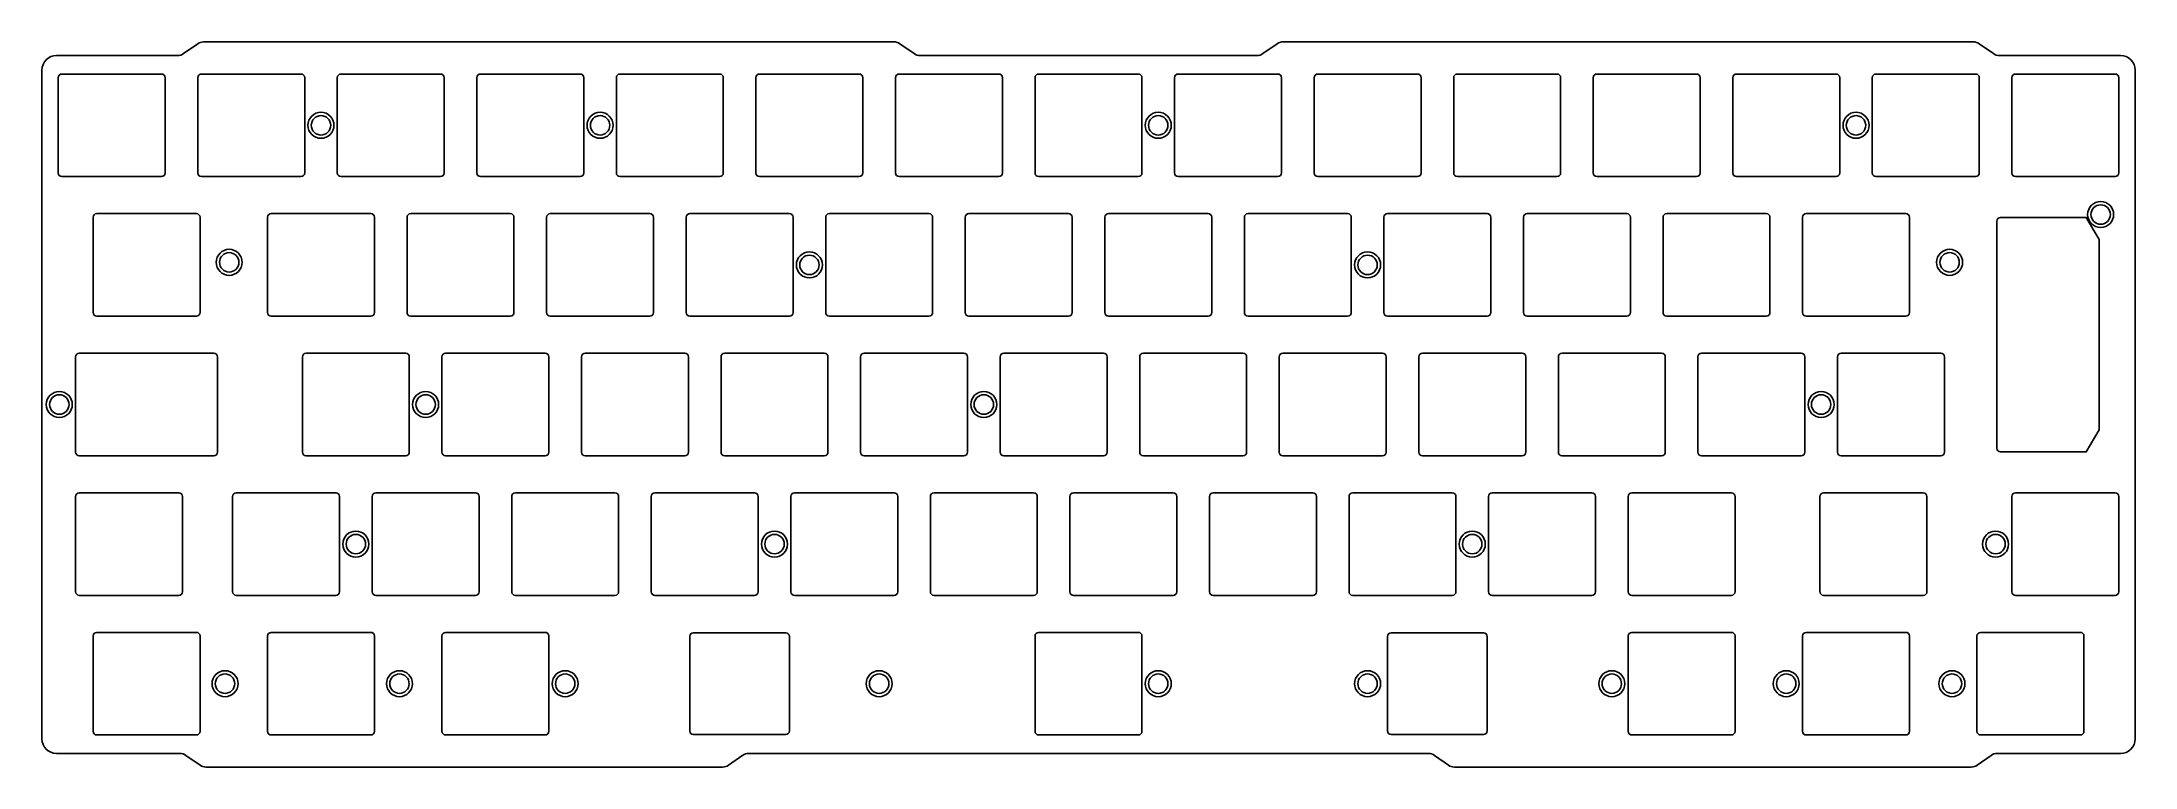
# Model space of a CAD drawing. Header units: millimetres. Extents: x -10 to 276, y -88 to 11.
import ezdxf

# ---------------------------------------------------------------- set-up
doc = ezdxf.new("R2010")
doc.units = ezdxf.units.MM
doc.layers.get('0').update_dxf_attribs({"linetype": 'CONTINUOUS'})
doc.layers.add('BLACK', color=7, linetype='CONTINUOUS')

msp = doc.modelspace()

# ---------------------------------------------------------------- linework, layer by layer
for points in [[(240.35, 6.5), (240.35, -6.5, 0.4142123908), (240.85, -7), (254.45, -7, 0.4142135624), (254.95, -6.5), (254.95, 6.5, 0.4142135624), (254.45, 7), (240.85, 7, 0.4142123908)], [(259.4, 6.5), (259.4, -6.5, 0.4142123908), (259.9, -7), (273.5, -7, 0.4142135624), (274, -6.5), (274, 6.5, 0.4142135624), (273.5, 7), (259.9, 7, 0.4142123908)], [(257.34375, -44.075), (257.34375, -13.075, -0.4142135624), (257.84375, -12.575), (269.56175, -12.575), (271.29375, -15.575), (271.29375, -41.575), (269.56175, -44.575), (257.84375, -44.575, -0.4142123908)], [(235.59375, -31.6), (235.59375, -44.6, 0.4142123908), (236.09375, -45.1), (249.69375, -45.1, 0.4142135624), (250.19375, -44.6), (250.19375, -31.6, 0.4142135624), (249.69375, -31.1), (236.09375, -31.1, 0.4142123908)], [(-4.91875, -50.65), (-4.91875, -63.65, 0.4142123908), (-4.41875, -64.15), (9.18125, -64.15, 0.4142135624), (9.68125, -63.65), (9.68125, -50.65, 0.4142135624), (9.18125, -50.15), (-4.41875, -50.15, 0.4142123908)], [(16.5125, -50.65), (16.5125, -63.65, 0.4142123908), (17.0125, -64.15), (30.6125, -64.15, 0.4142135624), (31.1125, -63.65), (31.1125, -50.65, 0.4142135624), (30.6125, -50.15), (17.0125, -50.15, 0.4142123908)], [(11.5625, -83.2, 0.4142135624), (12.0625, -82.7), (12.0625, -69.7, 0.4142135624), (11.5625, -69.2), (-2.0375, -69.2, 0.4142123908), (-2.5375, -69.7), (-2.5375, -82.7, 0.4142123908), (-2.0375, -83.2)], [(-2.0375, -69.2, 0.4142123908), (-2.5375, -69.7), (-2.5375, -82.7, 0.4142123908), (-2.0375, -83.2), (11.5625, -83.2, 0.4142135624), (12.0625, -82.7), (12.0625, -69.7, 0.4142135624), (11.5625, -69.2)], [(21.775, -69.2, 0.4142123908), (21.275, -69.7), (21.275, -82.7, 0.4142123908), (21.775, -83.2), (35.375, -83.2, 0.4142135624), (35.875, -82.7), (35.875, -69.7, 0.4142135624), (35.375, -69.2)], [(21.775, -83.2), (35.375, -83.2, 0.4142135624), (35.875, -82.7), (35.875, -69.7, 0.4142135624), (35.375, -69.2), (21.775, -69.2, 0.4142123908), (21.275, -69.7), (21.275, -82.7, 0.4142123908)], [(59.1875, -69.2), (45.5875, -69.2, 0.4142123908), (45.0875, -69.7), (45.0875, -82.7, 0.4142123908), (45.5875, -83.2), (59.1875, -83.2, 0.4142135624), (59.6875, -82.7), (59.6875, -69.7, 0.4142135624)], [(45.0875, -82.7, 0.4142123908), (45.5875, -83.2), (59.1875, -83.2, 0.4142135624), (59.6875, -82.7), (59.6875, -69.7, 0.4142135624), (59.1875, -69.2), (45.5875, -69.2, 0.4142123908), (45.0875, -69.7)], [(92.0184, -83.15, 0.4142123908), (92.5184, -82.65), (92.5184, -69.75, 0.4142123908), (92.0184, -69.25), (79.4184, -69.25, 0.4142123908), (78.9184, -69.75), (78.9184, -82.65, 0.4142123908), (79.4184, -83.15)], [(92.0184, -83.15, 0.4142123908), (92.5184, -82.65), (92.5184, -69.75, 0.4142123908), (92.0184, -69.25), (79.4184, -69.25, 0.4142123908), (78.9184, -69.75), (78.9184, -82.65, 0.4142123908), (79.4184, -83.15)], [(126.55, -83.2), (140.15, -83.2, 0.4142135624), (140.65, -82.7), (140.65, -69.7, 0.4142135624), (140.15, -69.2), (126.55, -69.2, 0.4142123908), (126.05, -69.7), (126.05, -82.7, 0.4142123908)], [(126.05, -69.7), (126.05, -82.7, 0.4142123908), (126.55, -83.2), (140.15, -83.2, 0.4142135624), (140.65, -82.7), (140.65, -69.7, 0.4142135624), (140.15, -69.2), (126.55, -69.2, 0.4142123908)], [(187.775, -69.75), (187.775, -82.65, -0.4142135624), (187.275, -83.15), (174.675, -83.15, -0.4142135624), (174.175, -82.65), (174.175, -69.75, -0.4142135624), (174.675, -69.25), (187.275, -69.25, -0.4142135624)], [(187.275, -83.15), (174.675, -83.15, -0.4142135624), (174.175, -82.65), (174.175, -69.75, -0.4142135624), (174.675, -69.25), (187.275, -69.25, -0.4142135624), (187.775, -69.75), (187.775, -82.65, -0.4142135624)], [(207.0125, -69.7), (207.0125, -82.7, 0.4142123908), (207.5125, -83.2), (221.1125, -83.2, 0.4142135624), (221.6125, -82.7), (221.6125, -69.7, 0.4142135624), (221.1125, -69.2), (207.5125, -69.2, 0.4142123908)], [(207.0125, -69.7), (207.0125, -82.7, 0.4142123908), (207.5125, -83.2), (221.1125, -83.2, 0.4142135624), (221.6125, -82.7), (221.6125, -69.7, 0.4142135624), (221.1125, -69.2), (207.5125, -69.2, 0.4142123908)], [(245.425, -82.7), (245.425, -69.7, 0.4142135624), (244.925, -69.2), (231.325, -69.2, 0.4142123908), (230.825, -69.7), (230.825, -82.7, 0.4142123908), (231.325, -83.2), (244.925, -83.2, 0.4142135624)], [(245.425, -82.7), (245.425, -69.7, 0.4142135624), (244.925, -69.2), (231.325, -69.2, 0.4142123908), (230.825, -69.7), (230.825, -82.7, 0.4142123908), (231.325, -83.2), (244.925, -83.2, 0.4142135624)], [(269.2375, -82.7), (269.2375, -69.7, 0.4142135624), (268.7375, -69.2), (255.1375, -69.2, 0.4142123908), (254.6375, -69.7), (254.6375, -82.7, 0.4142123908), (255.1375, -83.2), (268.7375, -83.2, 0.4142135624)], [(269.2375, -69.7, 0.4142135624), (268.7375, -69.2), (255.1375, -69.2, 0.4142123908), (254.6375, -69.7), (254.6375, -82.7, 0.4142123908), (255.1375, -83.2), (268.7375, -83.2, 0.4142135624), (269.2375, -82.7)]]:
    msp.add_lwpolyline(points, format="xyb", close=True)
for centre, radius in [((238.125, 0), 1.775), ((238.125, 0), 1.325), ((271.51875, -12.175), 1.775), ((271.51875, -12.175), 1.325), ((233.3625, -38.1), 1.775), ((233.3625, -38.1), 1.325), ((33.3375, -57.15), 1.775), ((33.3375, -57.15), 1.325), ((15.478125, -76.2), 1.775), ((15.478125, -76.2), 1.325), ((39.290625, -76.2), 1.775), ((39.290625, -76.2), 1.325), ((61.9125, -76.2), 1.775), ((61.9125, -76.2), 1.325), ((104.775, -76.2), 1.775), ((104.775, -76.2), 1.325), ((142.875, -76.2), 1.775), ((142.875, -76.2), 1.325), ((171.45, -76.2), 1.775), ((171.45, -76.2), 1.325), ((204.7875, -76.2), 1.775), ((204.7875, -76.2), 1.325), ((228.6, -76.2), 1.775), ((228.6, -76.2), 1.325), ((251.221875, -76.2), 1.775), ((251.221875, -76.2), 1.325)]:
    msp.add_circle(centre, radius)
at = {"layer": 'BLACK', "linetype": 'Continuous'}
for p, q in [((9.013901, 9.525), (-7.53029, 9.525)), ((11.748756, 11.13091), (9.816793, 9.778147)), ((106.798347, 11.383978), (12.522901, 11.374995)), ((109.533082, 9.778188), (107.601366, 11.13079)), ((156.345547, 9.525), (110.336101, 9.525)), ((159.10076, 11.132315), (157.154822, 9.776368)), ((254.148398, 11.384013), (159.910035, 11.383682)), ((256.883133, 9.778188), (254.951366, 11.130825)), ((274.225001, 9.525), (257.686101, 9.525)), ((-9.525, 7.525006), (-9.525, -49.15)), ((-7.3, 6.499999), (-7.3, -6.499999)), ((6.8, 7), (-6.799999, 7)), ((7.3, -6.5), (7.3, 6.5)), ((11.75, 6.5), (11.75, -6.5)), ((25.85, 7), (12.25, 7)), ((26.35, -6.5), (26.35, 6.5)), ((30.8, 6.5), (30.8, -6.5)), ((44.9, 7), (31.3, 7)), ((45.4, -6.5), (45.4, 6.5)), ((49.85, 6.5), (49.85, -6.5)), ((63.95, 7), (50.35, 7)), ((64.45, -6.5), (64.45, 6.5)), ((68.9, 6.5), (68.9, -6.5)), ((83, 7), (69.4, 7)), ((83.5, -6.5), (83.5, 6.5)), ((87.95, 6.5), (87.95, -6.5)), ((102.05, 7), (88.45, 7)), ((102.55, -6.5), (102.55, 6.5)), ((107, 6.5), (107, -6.5)), ((121.1, 7), (107.5, 7)), ((121.6, -6.5), (121.6, 6.5)), ((126.05, 6.5), (126.05, -6.5)), ((140.15, 7), (126.55, 7)), ((140.65, -6.5), (140.65, 6.5)), ((145.1, 6.5), (145.1, -6.5)), ((159.2, 7), (145.6, 7)), ((159.7, -6.5), (159.7, 6.5)), ((164.15, 6.5), (164.15, -6.5)), ((178.25, 7), (164.65, 7)), ((178.75, -6.5), (178.75, 6.5)), ((183.2, 6.5), (183.2, -6.5)), ((197.3, 7), (183.7, 7)), ((197.8, -6.5), (197.8, 6.5)), ((202.25, 6.5), (202.25, -6.5)), ((216.35, 7), (202.75, 7)), ((216.85, -6.5), (216.85, 6.5)), ((221.3, 6.5), (221.3, -6.5)), ((235.4, 7), (221.8, 7)), ((235.9, -6.5), (235.9, 6.5)), ((276.225, -83.724994), (276.225, 7.525)), ((-6.799999, -7), (6.8, -7)), ((12.25, -7), (25.85, -7)), ((31.3, -7), (44.9, -7)), ((50.35, -7), (63.95, -7)), ((69.4, -7), (83, -7)), ((88.45, -7), (102.05, -7)), ((107.5, -7), (121.1, -7)), ((126.55, -7), (140.15, -7)), ((145.6, -7), (159.2, -7)), ((164.65, -7), (178.25, -7)), ((183.7, -7), (197.3, -7)), ((202.75, -7), (216.35, -7)), ((221.8, -7), (235.4, -7)), ((-2.5375, -12.550001), (-2.5375, -25.549999)), ((11.5625, -12.05), (-2.037499, -12.05)), ((12.0625, -25.55), (12.0625, -12.55)), ((21.275, -12.55), (21.275, -25.55)), ((35.375, -12.05), (21.775, -12.05)), ((35.875, -25.55), (35.875, -12.55)), ((40.325, -12.55), (40.325, -25.55)), ((54.425, -12.05), (40.825, -12.05)), ((54.925, -25.55), (54.925, -12.55)), ((59.375, -12.55), (59.375, -25.55)), ((73.475, -12.05), (59.875, -12.05)), ((73.975, -25.55), (73.975, -12.55)), ((78.425, -12.55), (78.425, -25.55)), ((92.525, -12.05), (78.925, -12.05)), ((93.025, -25.55), (93.025, -12.55)), ((97.475, -12.55), (97.475, -25.55)), ((111.575, -12.05), (97.975, -12.05)), ((112.075, -25.55), (112.075, -12.55)), ((116.525, -12.55), (116.525, -25.55)), ((130.625, -12.05), (117.025, -12.05)), ((131.125, -25.55), (131.125, -12.55)), ((135.575, -12.55), (135.575, -25.55)), ((149.675, -12.05), (136.075, -12.05)), ((150.175, -25.55), (150.175, -12.55)), ((154.625, -12.55), (154.625, -25.55)), ((168.725, -12.05), (155.125, -12.05)), ((169.225, -25.55), (169.225, -12.55)), ((173.675, -12.55), (173.675, -25.55)), ((187.775, -12.05), (174.175, -12.05)), ((188.275, -25.55), (188.275, -12.55)), ((192.725, -12.55), (192.725, -25.55)), ((206.825, -12.05), (193.225, -12.05)), ((207.325, -25.55), (207.325, -12.55)), ((211.775, -12.55), (211.775, -25.55)), ((225.875, -12.05), (212.275, -12.05)), ((226.375, -25.55), (226.375, -12.55)), ((230.825, -12.55), (230.825, -25.55)), ((244.925, -12.05), (231.325, -12.05)), ((245.425, -25.55), (245.425, -12.55)), ((-2.037499, -26.05), (11.5625, -26.05)), ((21.775, -26.05), (35.375, -26.05)), ((40.825, -26.05), (54.425, -26.05)), ((59.875, -26.05), (73.475, -26.05)), ((78.925, -26.05), (92.525, -26.05)), ((97.975, -26.05), (111.575, -26.05)), ((117.025, -26.05), (130.625, -26.05)), ((136.075, -26.05), (149.675, -26.05)), ((155.125, -26.05), (168.725, -26.05)), ((174.175, -26.05), (187.775, -26.05)), ((193.225, -26.05), (206.825, -26.05)), ((212.275, -26.05), (225.875, -26.05)), ((231.325, -26.05), (244.925, -26.05)), ((13.9436, -31.1), (-4.418753, -31.1)), ((40.1375, -31.1), (26.5375, -31.1)), ((59.1875, -31.1), (45.5875, -31.1)), ((78.2375, -31.1), (64.6375, -31.1)), ((97.2875, -31.1), (83.6875, -31.1)), ((116.3375, -31.1), (102.7375, -31.1)), ((135.3875, -31.1), (121.7875, -31.1)), ((154.4375, -31.1), (140.8375, -31.1)), ((173.4875, -31.1), (159.8875, -31.1)), ((192.5375, -31.1), (178.9375, -31.1)), ((211.5875, -31.1), (197.9875, -31.1)), ((230.6375, -31.1), (217.0375, -31.1)), ((-4.918754, -31.600001), (-4.918754, -44.599999)), ((14.44375, -44.6), (14.44375, -31.593029)), ((26.0375, -31.6), (26.0375, -44.6)), ((40.6375, -44.6), (40.6375, -31.6)), ((45.0875, -31.6), (45.0875, -44.6)), ((59.6875, -44.6), (59.6875, -31.6)), ((64.1375, -31.6), (64.1375, -44.6)), ((78.7375, -44.6), (78.7375, -31.6)), ((83.1875, -31.6), (83.1875, -44.6)), ((97.7875, -44.6), (97.7875, -31.6)), ((102.2375, -31.6), (102.2375, -44.6)), ((116.8375, -44.6), (116.8375, -31.6)), ((121.2875, -31.6), (121.2875, -44.6)), ((135.8875, -44.6), (135.8875, -31.6)), ((140.3375, -31.6), (140.3375, -44.6)), ((154.9375, -44.6), (154.9375, -31.6)), ((159.3875, -31.6), (159.3875, -44.6)), ((173.9875, -44.6), (173.9875, -31.6)), ((178.4375, -31.6), (178.4375, -44.6)), ((193.0375, -44.6), (193.0375, -31.6)), ((197.4875, -31.6), (197.4875, -44.6)), ((212.0875, -44.6), (212.0875, -31.6)), ((216.5375, -31.6), (216.5375, -44.6)), ((231.1375, -44.6), (231.1375, -31.6)), ((-4.418753, -45.1), (13.94375, -45.1)), ((26.5375, -45.1), (40.1375, -45.1)), ((45.5875, -45.1), (59.1875, -45.1)), ((64.6375, -45.1), (78.2375, -45.1)), ((83.6875, -45.1), (97.2875, -45.1)), ((102.7375, -45.1), (116.3375, -45.1)), ((121.7875, -45.1), (135.3875, -45.1)), ((140.8375, -45.1), (154.4375, -45.1)), ((159.8875, -45.1), (173.4875, -45.1)), ((178.9375, -45.1), (192.5375, -45.1)), ((197.9875, -45.1), (211.5875, -45.1)), ((217.0375, -45.1), (230.6375, -45.1)), ((-9.525, -49.15), (-9.525, -83.724994)), ((35.5625, -50.65), (35.5625, -63.65)), ((49.6625, -50.15), (36.0625, -50.15)), ((50.1625, -63.65), (50.1625, -50.65)), ((54.6125, -50.65), (54.6125, -63.65)), ((68.7125, -50.15), (55.1125, -50.15)), ((69.2125, -63.65), (69.2125, -50.65)), ((73.6625, -50.65), (73.6625, -63.65)), ((87.7625, -50.15), (74.1625, -50.15)), ((88.2625, -63.65), (88.2625, -50.65)), ((92.7125, -50.65), (92.7125, -63.65)), ((106.8125, -50.15), (93.2125, -50.15)), ((107.3125, -63.65), (107.3125, -50.65)), ((111.7625, -50.65), (111.7625, -63.65)), ((125.8625, -50.15), (112.2625, -50.15)), ((126.3625, -63.65), (126.3625, -50.65)), ((130.8125, -50.65), (130.8125, -63.65)), ((144.9125, -50.15), (131.3125, -50.15)), ((145.4125, -63.65), (145.4125, -50.65)), ((149.8625, -50.65), (149.8625, -63.65)), ((163.9625, -50.15), (150.3625, -50.15)), ((164.4625, -63.65), (164.4625, -50.65)), ((168.9125, -50.65), (168.9125, -63.65)), ((183.0125, -50.15), (169.4125, -50.15)), ((183.5125, -63.65), (183.5125, -50.65)), ((187.9625, -50.65), (187.9625, -63.65)), ((202.0625, -50.15), (188.4625, -50.15)), ((202.5625, -63.65), (202.5625, -50.65)), ((207.0125, -50.65), (207.0125, -63.65)), ((221.1125, -50.15), (207.5125, -50.15)), ((221.6125, -63.65), (221.6125, -50.65)), ((233.20625, -50.652003), (233.20625, -63.652051)), ((247.306162, -50.152051), (233.70625, -50.152051)), ((247.80625, -63.651903), (247.80625, -50.644041)), ((259.397462, -50.652003), (259.397462, -63.652003)), ((273.497462, -50.152003), (259.897462, -50.152003)), ((273.997462, -63.652003), (273.997462, -50.652003)), ((36.0625, -64.15), (49.6625, -64.15)), ((55.1125, -64.15), (68.7125, -64.15)), ((74.1625, -64.15), (87.7625, -64.15)), ((93.2125, -64.15), (106.8125, -64.15)), ((112.2625, -64.15), (125.8625, -64.15)), ((131.3125, -64.15), (144.9125, -64.15)), ((150.3625, -64.15), (163.9625, -64.15)), ((169.4125, -64.15), (183.0125, -64.15)), ((188.4625, -64.15), (202.0625, -64.15)), ((207.5125, -64.15), (221.1125, -64.15)), ((233.706262, -64.152051), (247.312407, -64.152051)), ((259.897462, -64.152003), (273.497462, -64.152003)), ((-7.524999, -85.725), (9.328801, -85.725)), ((86.944801, -85.725), (179.759101, -85.725)), ((257.381766, -85.725), (274.225, -85.725)), ((10.135666, -85.980879), (12.063829, -87.330822)), ((12.870694, -87.586701), (83.403963, -87.585195)), ((84.20659, -87.332277), (86.142173, -85.977918)), ((180.562066, -85.978187), (182.493829, -87.330822)), ((253.864401, -87.574962), (183.296794, -87.584009)), ((254.638598, -87.330871), (256.570486, -85.97816))]:
    msp.add_line(p, q, dxfattribs=at)
at = {"layer": 'BLACK'}
for centre, radius in [((28.575, 0), 1.775), ((28.575, 0), 1.325), ((66.675, 0), 1.775), ((66.675, 0), 1.325), ((142.875, 0), 1.775), ((142.875, 0), 1.325), ((16.04875, -18.7), 1.775), ((250.9012, -18.7), 1.775), ((16.04875, -18.7), 1.325), ((95.25, -19.05), 1.775), ((95.25, -19.05), 1.325), ((171.45, -19.05), 1.775), ((171.45, -19.05), 1.325), ((250.9012, -18.7), 1.325), ((-7.14375, -38.1), 1.775), ((-7.14375, -38.1), 1.325), ((42.8625, -38.1), 1.775), ((42.8625, -38.1), 1.325), ((119.0625, -38.1), 1.775), ((119.0625, -38.1), 1.325), ((90.4875, -57.15), 1.775), ((90.4875, -57.15), 1.325), ((185.7375, -57.15), 1.775), ((185.7375, -57.15), 1.325), ((257.175, -57.15), 1.775), ((257.175, -57.15), 1.325)]:
    msp.add_circle(centre, radius, dxfattribs=at)
for centre, radius, start, end in [((-7.524999, 7.525006), 2.000001, 90.15157609, 180), ((9.013901, 10.924806), 1.399808, 270, 304.99975606), ((12.522901, 10.025406), 1.349607, 90, 125.00218274), ((106.798346, 9.98393), 1.400048, 55.00067104, 89.99995908), ((110.336101, 10.925006), 1.400006, 234.99971869, 270), ((156.354301, 10.925206), 1.400237, 269.64179505, 304.86911899), ((159.901265, 9.983502), 1.400207, 89.6411337, 124.86919007), ((254.148446, 9.984275), 1.399738, 54.99674595, 90.00196479), ((257.686101, 10.924706), 1.399706, 234.99438518, 270), ((274.225001, 7.525006), 1.999994, 359.99982811, 90), ((-6.799999, 6.499999), 0.500001, 90, 180), ((6.8, 6.5), 0.5, 0, 90), ((12.25, 6.5), 0.5, 90, 180), ((25.85, 6.5), 0.5, 0, 90), ((31.3, 6.5), 0.5, 90, 180), ((44.9, 6.5), 0.5, 0, 90), ((50.35, 6.5), 0.5, 90, 180), ((63.95, 6.5), 0.5, 0, 90), ((69.4, 6.5), 0.5, 90, 180), ((83, 6.5), 0.5, 0, 90), ((88.45, 6.5), 0.5, 90, 180), ((102.05, 6.5), 0.5, 0, 90), ((107.5, 6.5), 0.5, 90, 180), ((121.1, 6.5), 0.5, 0, 90), ((126.55, 6.5), 0.5, 90, 180), ((140.15, 6.5), 0.5, 0, 90), ((145.6, 6.5), 0.5, 90, 180), ((159.2, 6.5), 0.5, 0, 90), ((164.65, 6.5), 0.5, 90, 180), ((178.25, 6.5), 0.5, 0, 90), ((183.7, 6.5), 0.5, 90, 180), ((197.3, 6.5), 0.5, 0, 90), ((202.75, 6.5), 0.5, 90, 180), ((216.35, 6.5), 0.5, 0, 90), ((221.8, 6.5), 0.5, 90, 180), ((235.4, 6.5), 0.5, 0, 90), ((-6.799999, -6.499999), 0.500001, 180, 270), ((6.8, -6.5), 0.5, 270, 0), ((12.25, -6.5), 0.5, 180, 270), ((25.85, -6.5), 0.5, 270, 0), ((31.3, -6.5), 0.5, 180, 270), ((44.9, -6.5), 0.5, 270, 0), ((50.35, -6.5), 0.5, 180, 270), ((63.95, -6.5), 0.5, 270, 0), ((69.4, -6.5), 0.5, 180, 270), ((83, -6.5), 0.5, 270, 0), ((88.45, -6.5), 0.5, 180, 270), ((102.05, -6.5), 0.5, 270, 0), ((107.5, -6.5), 0.5, 180, 270), ((121.1, -6.5), 0.5, 270, 0), ((126.55, -6.5), 0.5, 180, 270), ((140.15, -6.5), 0.5, 270, 0), ((145.6, -6.5), 0.5, 180, 270), ((159.2, -6.5), 0.5, 270, 0), ((164.65, -6.5), 0.5, 180, 270), ((178.25, -6.5), 0.5, 270, 0), ((183.7, -6.5), 0.5, 180, 270), ((197.3, -6.5), 0.5, 270, 0), ((202.75, -6.5), 0.5, 180, 270), ((216.35, -6.5), 0.5, 270, 0), ((221.8, -6.5), 0.5, 180, 270), ((235.4, -6.5), 0.5, 270, 0), ((-2.037499, -12.550001), 0.500001, 90, 180), ((11.5625, -12.55), 0.5, 0, 90), ((21.775, -12.55), 0.5, 90, 180), ((35.375, -12.55), 0.5, 0, 90), ((40.825, -12.55), 0.5, 90, 180), ((54.425, -12.55), 0.5, 0, 90), ((59.875, -12.55), 0.5, 90, 180), ((73.475, -12.55), 0.5, 0, 90), ((78.925, -12.55), 0.5, 90, 180), ((92.525, -12.55), 0.5, 0, 90), ((97.975, -12.55), 0.5, 90, 180), ((111.575, -12.55), 0.5, 0, 90), ((117.025, -12.55), 0.5, 90, 180), ((130.625, -12.55), 0.5, 0, 90), ((136.075, -12.55), 0.5, 90, 180), ((149.675, -12.55), 0.5, 0, 90), ((155.125, -12.55), 0.5, 90, 180), ((168.725, -12.55), 0.5, 0, 90), ((174.175, -12.55), 0.5, 90, 180), ((187.775, -12.55), 0.5, 0, 90), ((193.225, -12.55), 0.5, 90, 180), ((206.825, -12.55), 0.5, 0, 90), ((212.275, -12.55), 0.5, 90, 180), ((225.875, -12.55), 0.5, 0, 90), ((231.325, -12.55), 0.5, 90, 180), ((244.925, -12.55), 0.5, 0, 90), ((-2.037499, -25.549999), 0.500001, 180, 270), ((11.5625, -25.55), 0.5, 270, 0), ((21.775, -25.55), 0.5, 180, 270), ((35.375, -25.55), 0.5, 270, 0), ((40.825, -25.55), 0.5, 180, 270), ((54.425, -25.55), 0.5, 270, 0), ((59.875, -25.55), 0.5, 180, 270), ((73.475, -25.55), 0.5, 270, 0), ((78.925, -25.55), 0.5, 180, 270), ((92.525, -25.55), 0.5, 270, 0), ((97.975, -25.55), 0.5, 180, 270), ((111.575, -25.55), 0.5, 270, 0), ((117.025, -25.55), 0.5, 180, 270), ((130.625, -25.55), 0.5, 270, 0), ((136.075, -25.55), 0.5, 180, 270), ((149.675, -25.55), 0.5, 270, 0), ((155.125, -25.55), 0.5, 180, 270), ((168.725, -25.55), 0.5, 270, 0), ((174.175, -25.55), 0.5, 180, 270), ((187.775, -25.55), 0.5, 270, 0), ((193.225, -25.55), 0.5, 180, 270), ((206.825, -25.55), 0.5, 270, 0), ((212.275, -25.55), 0.5, 180, 270), ((225.875, -25.55), 0.5, 270, 0), ((231.325, -25.55), 0.5, 180, 270), ((244.925, -25.55), 0.5, 270, 0), ((-4.418753, -31.600001), 0.500001, 90, 180), ((13.9436, -31.6002), 0.5002, 0.82143334, 90), ((26.5375, -31.6), 0.5, 90, 180), ((40.1375, -31.6), 0.5, 0, 90), ((45.5875, -31.6), 0.5, 90, 180), ((59.1875, -31.6), 0.5, 0, 90), ((64.6375, -31.6), 0.5, 90, 180), ((78.2375, -31.6), 0.5, 0, 90), ((83.6875, -31.6), 0.5, 90, 180), ((97.2875, -31.6), 0.5, 0, 90), ((102.7375, -31.6), 0.5, 90, 180), ((116.3375, -31.6), 0.5, 0, 90), ((121.7875, -31.6), 0.5, 90, 180), ((135.3875, -31.6), 0.5, 0, 90), ((140.8375, -31.6), 0.5, 90, 180), ((154.4375, -31.6), 0.5, 0, 90), ((159.8875, -31.6), 0.5, 90, 180), ((173.4875, -31.6), 0.5, 0, 90), ((178.9375, -31.6), 0.5, 90, 180), ((192.5375, -31.6), 0.5, 0, 90), ((197.9875, -31.6), 0.5, 90, 180), ((211.5875, -31.6), 0.5, 0, 90), ((217.0375, -31.6), 0.5, 90, 180), ((230.6375, -31.6), 0.5, 0, 90), ((-4.418753, -44.599999), 0.500001, 180, 270), ((13.9438, -44.6), 0.49995, 269.99427042, 0), ((26.5375, -44.6), 0.5, 180, 270), ((40.1375, -44.6), 0.5, 270, 0), ((45.5875, -44.6), 0.5, 180, 270), ((59.1875, -44.6), 0.5, 270, 0), ((64.6375, -44.6), 0.5, 180, 270), ((78.2375, -44.6), 0.5, 270, 0), ((83.6875, -44.6), 0.5, 180, 270), ((97.2875, -44.6), 0.5, 270, 0), ((102.7375, -44.6), 0.5, 180, 270), ((116.3375, -44.6), 0.5, 270, 0), ((121.7875, -44.6), 0.5, 180, 270), ((135.3875, -44.6), 0.5, 270, 0), ((140.8375, -44.6), 0.5, 180, 270), ((154.4375, -44.6), 0.5, 270, 0), ((159.8875, -44.6), 0.5, 180, 270), ((173.4875, -44.6), 0.5, 270, 0), ((178.9375, -44.6), 0.5, 180, 270), ((192.5375, -44.6), 0.5, 270, 0), ((197.9875, -44.6), 0.5, 180, 270), ((211.5875, -44.6), 0.5, 270, 0), ((217.0375, -44.6), 0.5, 180, 270), ((230.6375, -44.6), 0.5, 270, 0), ((36.0625, -50.65), 0.5, 90, 180), ((49.6625, -50.65), 0.5, 0, 90), ((55.1125, -50.65), 0.5, 90, 180), ((68.7125, -50.65), 0.5, 0, 90), ((74.1625, -50.65), 0.5, 90, 180), ((87.7625, -50.65), 0.5, 0, 90), ((93.2125, -50.65), 0.5, 90, 180), ((106.8125, -50.65), 0.5, 0, 90), ((112.2625, -50.65), 0.5, 90, 180), ((125.8625, -50.65), 0.5, 0, 90), ((131.3125, -50.65), 0.5, 90, 180), ((144.9125, -50.65), 0.5, 0, 90), ((150.3625, -50.65), 0.5, 90, 180), ((163.9625, -50.65), 0.5, 0, 90), ((169.4125, -50.65), 0.5, 90, 180), ((183.0125, -50.65), 0.5, 0, 90), ((188.4625, -50.65), 0.5, 90, 180), ((202.0625, -50.65), 0.5, 0, 90), ((207.5125, -50.65), 0.5, 90, 180), ((221.1125, -50.65), 0.5, 0, 90), ((233.706162, -50.652003), 0.499912, 89.98991497, 180), ((247.306162, -50.652203), 0.500152, 0.9350487, 90), ((259.897462, -50.652003), 0.5, 90, 180), ((273.497462, -50.652003), 0.5, 0, 90), ((36.0625, -63.65), 0.5, 180, 270), ((49.6625, -63.65), 0.5, 270, 0), ((55.1125, -63.65), 0.5, 180, 270), ((68.7125, -63.65), 0.5, 270, 0), ((74.1625, -63.65), 0.5, 180, 270), ((87.7625, -63.65), 0.5, 270, 0), ((93.2125, -63.65), 0.5, 180, 270), ((106.8125, -63.65), 0.5, 270, 0), ((112.2625, -63.65), 0.5, 180, 270), ((125.8625, -63.65), 0.5, 270, 0), ((131.3125, -63.65), 0.5, 180, 270), ((144.9125, -63.65), 0.5, 270, 0), ((150.3625, -63.65), 0.5, 180, 270), ((163.9625, -63.65), 0.5, 270, 0), ((169.4125, -63.65), 0.5, 180, 270), ((183.0125, -63.65), 0.5, 270, 0), ((188.4625, -63.65), 0.5, 180, 270), ((202.0625, -63.65), 0.5, 270, 0), ((207.5125, -63.65), 0.5, 180, 270), ((221.1125, -63.65), 0.5, 270, 0), ((233.706262, -63.652103), 0.499948, 179.99404138, 270), ((247.306062, -63.651903), 0.500188, 270.7268293, 0), ((259.897462, -63.652003), 0.5, 180, 270), ((273.497462, -63.652003), 0.5, 270, 0), ((-7.524999, -83.724994), 2.000006, 180, 270), ((9.328801, -87.125194), 1.400194, 54.8120522, 90), ((86.944801, -87.124994), 1.399998, 90, 124.9810835), ((179.759101, -87.124794), 1.399794, 54.99657552, 90), ((257.373501, -87.124994), 1.400022, 89.66175275, 124.99977164), ((274.225001, -83.724994), 1.999999, 269.99997135, 0), ((12.870723, -86.186522), 1.400179, 234.81072865, 269.99881331), ((83.40398, -86.185237), 1.399958, 269.99930424, 304.98135813), ((183.296757, -86.18426), 1.399749, 234.99675948, 270.00151452), ((253.864401, -86.225394), 1.349615, 270, 305.00464853)]:
    msp.add_arc(centre, radius, start, end, dxfattribs=at)

doc.saveas('drawing.dxf')
